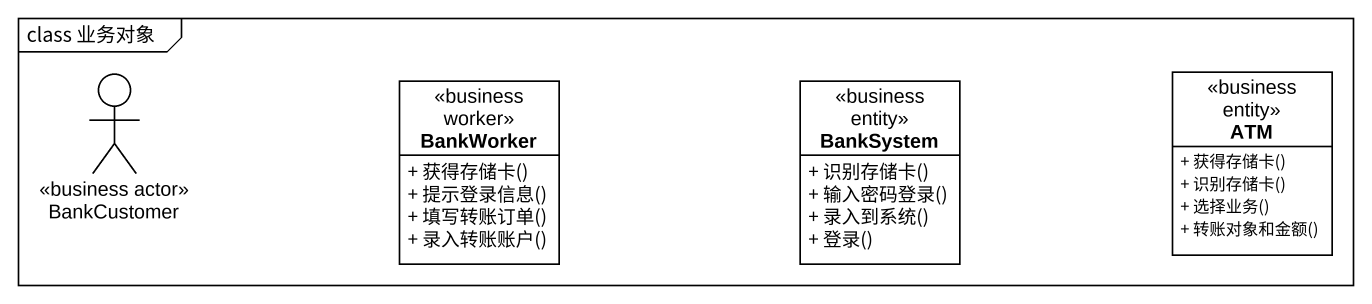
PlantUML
@startuml
mainframe class 业务对象
allowmixing
hide circle
hide empty members
skinparam classAttributeIconSize 0
actor BankCustomer <<business actor>>
class BankWorker <<business worker>> {
  + 获得存储卡()
  + 提示登录信息()
  + 填写转账订单()
  + 录入转账账户()
}
class BankSystem <<business entity>> {
  + 识别存储卡()
  + 输入密码登录()
  + 录入到系统()
  + 登录()
}
class ATM <<business entity>> {
  + 获得存储卡()
  + 识别存储卡()
  + 选择业务()
  + 转账对象和金额()
}
@enduml
